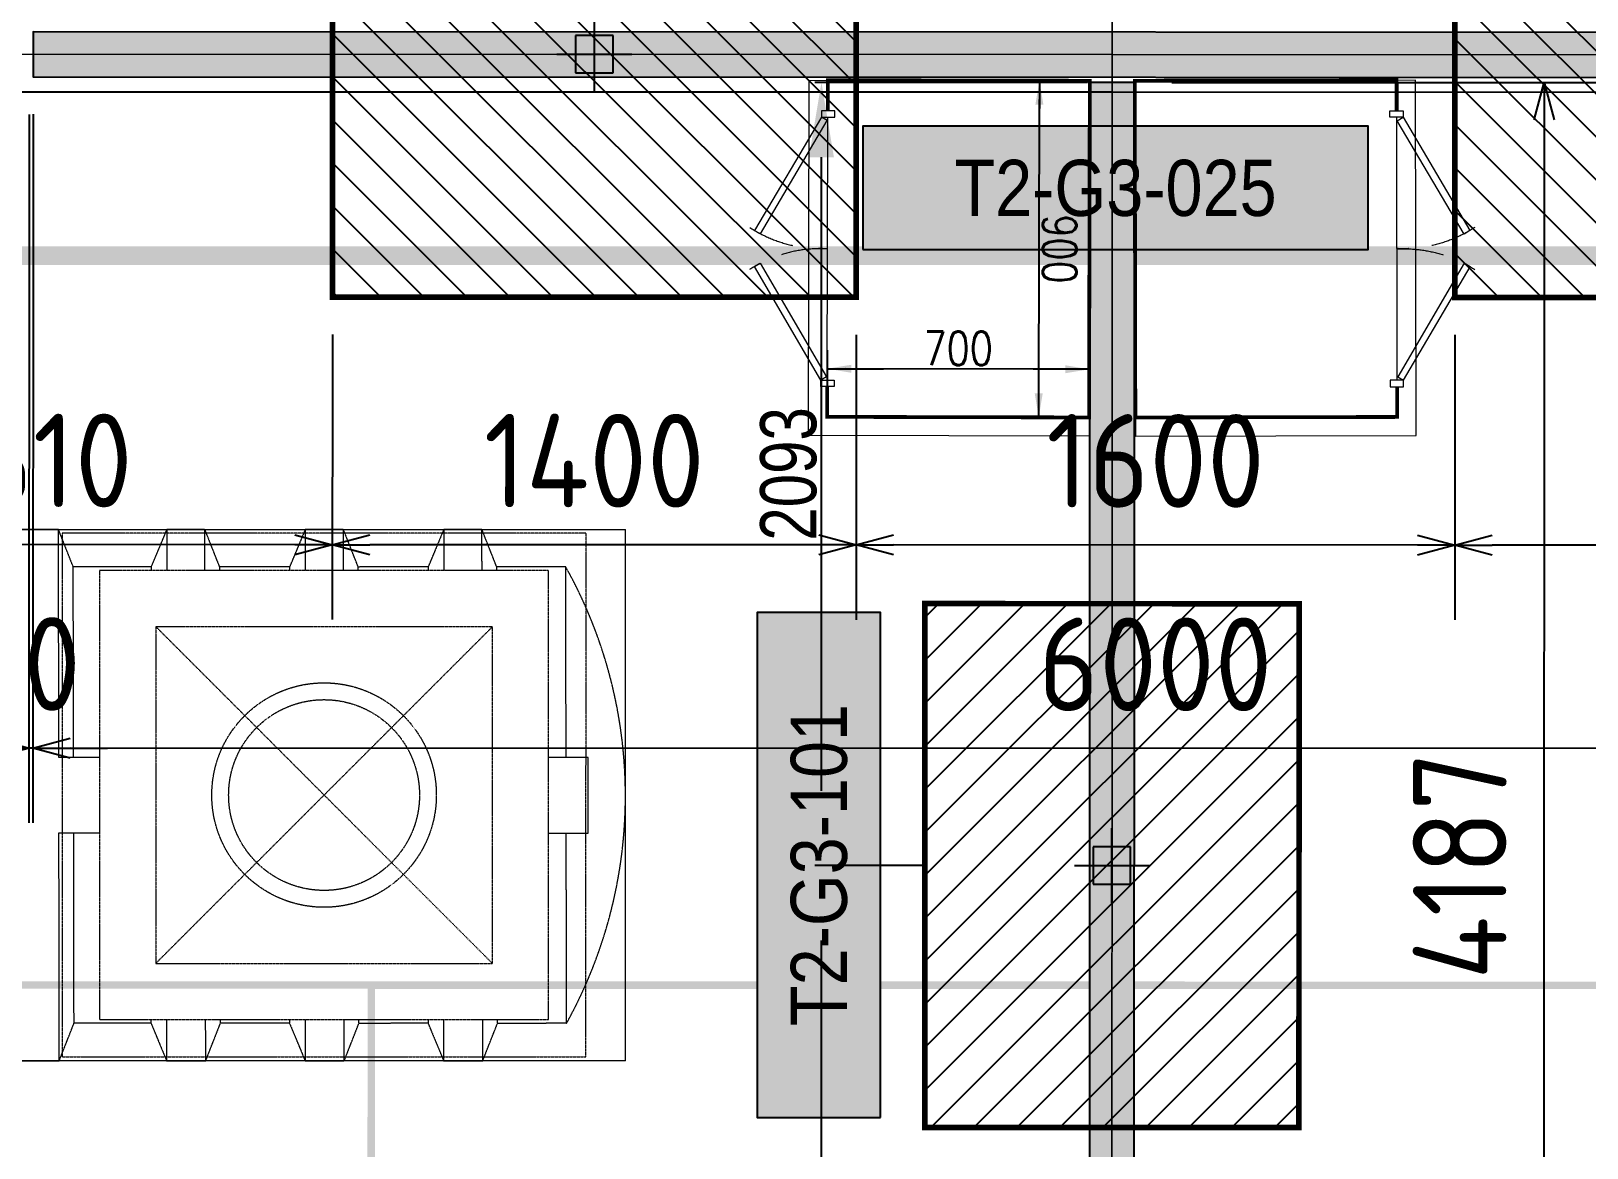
# Model space of a CAD drawing. Header units: centimetres. Extents: x -6122352 to 7132207, y -1694241 to 1947892.
# Drawn here: x 171233 to 175391, y -111402 to -108416 of the extents above; entities that cross this region are included whole.
import ezdxf
from ezdxf.enums import TextEntityAlignment as Align

# ---------------------------------------------------------------- set-up
doc = ezdxf.new("R2010")
doc.units = ezdxf.units.CM
doc.header["$MEASUREMENT"] = 0
doc.header["$PDMODE"] = 66
doc.header["$PDSIZE"] = 100
for name, pattern in [('DU23023_KAA_00_XX_M2_TR_KPTB_0024$0$DU23023_KAA_00_XX_M2_TR_XRBS_0024$0$PHANTOM2', [1.25, 0.625, -0.125, 0.125, -0.125, 0.125, -0.125]), ('HIDDEN', [0.375, 0.25, -0.125]), ('LTH-4G-M-XR-GROUND FLOOR PLAN$0$HIDDEN2', [0.1875, 0.125, -0.0625])]:
    doc.linetypes.add(name, pattern=pattern)
for name, color, linetype in [('00-MI-DIM', 7, 'Continuous'), ('@MI-FOOTINGS', 7, 'Continuous'), ('@MI-REF LAYER', 7, 'Continuous'), ('@MI-TYPE-02', 6, 'Continuous'), ('A-GLASS HATCH', 7, 'Continuous'), ('CTECH-Text 2.5mm', 2, 'Continuous'), ('PANEL-TAGS', 7, 'Continuous'), ('VD-WS-WATER TANK', 7, 'Continuous')]:
    doc.layers.add(name, color=color, linetype=linetype)
doc.layers.add('08-Compound Wall-2', color=6, linetype='Continuous', lineweight=25, true_color=0xff00ff)
for name, color, linetype, lineweight in [('23585-XR-AR-DAMAC PLOT LIMITS$0$1-Mid units', 41, 'Continuous', 5), ('A-ANNO-TEXT', 3, 'Continuous', 25), ('LTH-4G-M-XR-GROUND FLOOR PLAN$0$1717 X Water Tank Location_5B$0$00 Line 2', 6, 'Continuous', 13)]:
    doc.layers.add(name, color=color, linetype=linetype, lineweight=lineweight)
doc.layers.add('LTH-4G-M-XR-GROUND FLOOR PLAN$0$PDF_Geometry', color=7, linetype='Continuous', true_color=0xcccccc)
doc.styles.add('DIMTEXT', font='romans.shx', dxfattribs={"width": 0.8})
doc.styles.add('JWC 1.50MM', font='GOTHIC.TTF', dxfattribs={"width": 0.8, "height": 1.5})
doc.styles.add('PANELTAG_STYLE', font='arial.ttf')
doc.styles.add('Schueco-BEMSTIL', font='isocpeur.ttf', dxfattribs={"width": 0.9})
doc.dimstyles.new('DIM-25', dxfattribs={"dimscale": 25, "dimtxt": 2.5, "dimasz": 2.5, "dimexe": 1.25, "dimexo": 0.625, "dimgap": 1, "dimtad": 1, "dimdec": 0, "dimdsep": 46, "dimtxsty": 'DIMTEXT', "dimblk": 'AROW', "dimcen": 2.5, "dimse1": 1, "dimse2": 1, "dimclrd": 1, "dimclre": 1, "dimclrt": 2, "dimadec": 0, "dimazin": 0, "dimtfac": 1, "dimtdec": 0, "dimtmove": 0, "dimatfit": 3, "dimfxl": 1, "dimarcsym": 0})
doc.dimstyles.new('JWC - 1.5', dxfattribs={"dimtxt": 1.5, "dimasz": 2, "dimexe": 0.18, "dimexo": 0.06, "dimgap": 0.09, "dimtad": 1, "dimtoh": 1, "dimdec": 0, "dimzin": 0, "dimdsep": 46, "dimtxsty": 'JWC 1.50MM', "dimcen": 0.09, "dimclrd": 1, "dimclre": 1, "dimclrt": 2, "dimadec": 0, "dimazin": 0, "dimtfac": 1, "dimtdec": 0, "dimtofl": 0, "dimtmove": 0, "dimatfit": 3, "dimfxl": 30, "dimtolj": 1, "dimtzin": 0, "dimarcsym": 0})
doc.dimstyles.new('MI- JWC-TXT-2.5 MM', dxfattribs={"dimscale": 1.5, "dimtxt": 2.5, "dimasz": 1, "dimexe": 2, "dimexo": 1, "dimgap": 1, "dimtad": 1, "dimdec": 0, "dimdsep": 46, "dimtxsty": 'Schueco-BEMSTIL', "dimblk": 'OPEN30', "dimcen": 0, "dimdle": 2, "dimclrd": 140, "dimclre": 8, "dimclrt": 40, "dimadec": 0, "dimazin": 2, "dimtfac": 1, "dimtdec": 0, "dimtix": 1, "dimtmove": 2, "dimatfit": 3, "dimldrblk": 'OPEN', "dimfxl": 2, "dimlwd": -1, "dimlwe": -1, "dimarcsym": 0})

# ---------------------------------------------------------------- blocks, each defined once
blk = doc.blocks.new('23585-XR-AR-BOUNDARY WALLS AND SETBACKS')
at = {"layer": '08-Compound Wall-2'}
blk.add_lwpolyline([(496625.274, 2768955.7101), (496607.6525, 2768971.8562), (496601.5384, 2768965.1835), (496597.485, 2768960.7599), (496593.4316, 2768956.3361), (496589.3782, 2768951.9123), (496585.3248, 2768947.4885), (496581.2714, 2768943.0647), (496577.218, 2768938.6409), (496573.1644, 2768934.2171), (496569.111, 2768929.7935), (496563.0633, 2768923.193), (496580.6844, 2768907.0466)], dxfattribs=at)
blk = doc.blocks.new('A$C9d9485f6')
at = {"layer": 'A-ANNO-TEXT', "rotation": 312.4881850805905}
blk.add_blockref('23585-XR-AR-BOUNDARY WALLS AND SETBACKS', (-2377088.5348, -1504219.2521), dxfattribs=at)
blk = doc.blocks.new('23585-XR-AR-DAMAC PLOT LIMITS')
at = {"layer": '23585-XR-AR-DAMAC PLOT LIMITS$0$1-Mid units', "color": 251, "true_color": 0x636466}
for points in [[(496589.3045, 2768951.9799), (496571.6095, 2768968.1935), (496575.6629, 2768972.6173), (496593.3579, 2768956.4037)], [(496585.2511, 2768947.5561), (496567.5561, 2768963.7697), (496571.6095, 2768968.1935), (496589.3045, 2768951.9799)], [(496589.3045, 2768951.9799), (496593.3579, 2768956.4037), (496611.0531, 2768940.1899), (496606.9997, 2768935.7661)], [(496585.2511, 2768947.5561), (496589.3045, 2768951.9799), (496606.9997, 2768935.7661), (496602.9461, 2768931.3425)]]:
    blk.add_lwpolyline(points, close=True, dxfattribs=at)
blk = doc.blocks.new('A$Cf093b529')
at = {"layer": 'A-ANNO-TEXT'}
blk.add_blockref('23585-XR-AR-DAMAC PLOT LIMITS', (-495391.9901, -2768603.4419), dxfattribs=at)
blk = doc.blocks.new('A$Ceb9e94c1')
at = {"color": 1, "true_color": 0xeb0000, "const_width": 0.003, "elevation": 0}
blk.add_lwpolyline([(57.1501, 0.0001), (51.1501, 0.0001), (45.1501, 0), (39.1501, 0), (33.1501, 0.0002), (27.1501, 0.0002), (21.1501, 0.0002), (15.1501, 0.0001), (9.1501, 0.0001), (0.0001, 0.0001), (0, 24.0001), (9.1502, 24.0001), (15.1501, 24), (21.1501, 24), (27.1501, 24.0001), (33.1501, 24.0001), (39.1501, 24.0002), (45.1501, 24.0002), (51.1502, 24.0001), (57.1501, 24), (66.3023, 24.0002), (66.3027, 0.0002)], close=True, dxfattribs=at)
blk = doc.blocks.new('AROW')
at = {"color": 1, "ltscale": 100}
for p, q in [((0, -1), (0, 1)), ((0, 0), (-3, 0))]:
    blk.add_line(p, q, dxfattribs=at)
blk.add_solid([(-1.28, 0.213), (-1.28, -0.213), (0, 0)], dxfattribs=at)
blk = doc.blocks.new('*D424')
at = {"layer": 'CTECH-Text 2.5mm', "color": 8, "lineweight": -2, "ltscale": 10, "transparency": 16777216}
blk.add_line((0.8246, -0.1346), (0.0246, -0.1346), dxfattribs=at)
at = {"layer": 'Defpoints', "color": 0, "ltscale": 10, "transparency": 16777216}
for p in [(-0.0254, 0), (0.8746, 0), (-0.0254, -0.1346)]:
    blk.add_point(p, dxfattribs=at)
at = {"layer": 'CTECH-Text 2.5mm', "color": 8, "lineweight": -2, "ltscale": 10, "transparency": 16777216, "xscale": 0.05, "yscale": 0.05, "zscale": 0.05, "rotation": 180}
blk.add_blockref('AROW', (-0.0254, -0.1346), dxfattribs=at)
at = {"layer": 'CTECH-Text 2.5mm', "color": 8, "lineweight": -2, "ltscale": 10, "transparency": 16777216, "xscale": 0.05, "yscale": 0.05, "zscale": 0.05}
blk.add_blockref('AROW', (0.8746, -0.1346), dxfattribs=at)
at = {"layer": 'CTECH-Text 2.5mm', "color": 8, "ltscale": 10, "transparency": 16777216, "insert": (0.4246, -0.0796), "char_height": 0.09, "attachment_point": 5, "style": 'DIMTEXT'}
blk.add_mtext('900', dxfattribs=at)
blk = doc.blocks.new('*D423')
at = {"layer": 'CTECH-Text 2.5mm', "color": 8, "lineweight": -2, "ltscale": 10, "transparency": 16777216}
blk.add_line((0.7459, -0.05), (0.7459, -0.65), dxfattribs=at)
at = {"layer": 'Defpoints', "color": 0, "ltscale": 10, "transparency": 16777216}
for p in [(0.8746, 0), (0.7459, -0.7), (0.8746, -0.7)]:
    blk.add_point(p, dxfattribs=at)
at = {"layer": 'CTECH-Text 2.5mm', "color": 8, "lineweight": -2, "ltscale": 10, "transparency": 16777216, "xscale": 0.05, "yscale": 0.05, "zscale": 0.05}
for p, rotation in [((0.7459, 0), 90), ((0.7459, -0.7), 270)]:
    blk.add_blockref('AROW', p, dxfattribs=dict(at, rotation=rotation))
at = {"layer": 'CTECH-Text 2.5mm', "color": 8, "ltscale": 10, "transparency": 16777216, "insert": (0.6909, -0.35), "char_height": 0.09, "attachment_point": 5, "rotation": 90, "style": 'DIMTEXT'}
blk.add_mtext('700', dxfattribs=at)
blk = doc.blocks.new('WT')
at = {"layer": 'VD-WS-WATER TANK', "color": 8, "linetype": 'HIDDEN', "lineweight": 5}
for p, q in [((-1544.6, 709.7), (-1544.6, -710.3)), ((-1544.6, 709.7), (805.4, 709.7)), ((805.4, -710.3), (805.4, 709.7)), ((-1205.2, 610), (-1368.6, 609.7)), ((-1367.6, 100.7), (-1368.6, 609.7)), ((-853.8, 610), (-1019.5, 609.7)), ((-462.5, 610), (-670.5, 610)), ((-92.3, 610), (-279.1, 610)), ((278, 610), (91.1, 609.6)), ((645.8, 610), (461.3, 609.7)), ((646.8, 100.7), (645.8, 610)), ((-1366.3, -610.3), (-1367.2, -101.4)), ((648.2, -610), (647.2, -101.4)), ((-1202.9, -610), (-1366.3, -610.3)), ((-853.8, -610), (-1017.2, -610.3)), ((-462.5, -610), (-668.2, -610)), ((-92.3, -610), (-276.8, -610)), ((278, -610), (93.4, -610.3)), ((648.2, -610), (463.6, -610.3)), ((805.4, -710.3), (-1544.6, -710.3))]:
    blk.add_line(p, q, dxfattribs=at)
at = {"layer": 'VD-WS-WATER TANK', "color": 8, "linetype": 'HIDDEN', "lineweight": 5, "ltscale": 0.2}
for p, q in [((-450, 450, 1.1), (450, -450, -1)), ((450, 450), (-450, -450, 1))]:
    blk.add_line(p, q, dxfattribs=at)
at = {"layer": 'VD-WS-WATER TANK', "color": 8, "linetype": 'HIDDEN', "lineweight": 5}
for points in [[(-1058, 100.7), (-1059, 709.7), (-1161.1, 709.7), (-1202.9, 610), (-1202.9, 100.7)], [(-1161.1, 709.7), (-1161.1, 100.7)], [(-1018.6, 100.7), (-1019.5, 610), (-1059, 709.7)], [(-708.9, 100.7), (-709.9, 709.7), (-812, 709.7), (-853.8, 610), (-853.8, 100.7)], [(-812, 709.7), (-812, 100.7)], [(-669.5, 100.7), (-670.5, 610), (-709.9, 709.7)], [(-318.4, 600), (-318.6, 709.7), (-420.7, 709.7), (-462.5, 610), (-462.5, 600)], [(-420.7, 709.7), (-420.7, 600)], [(-279.1, 600), (-279.1, 610), (-318.6, 709.7)], [(51.8, 600), (51.6, 709.7), (-50.5, 709.7), (-92.3, 610), (-92.3, 600)], [(-50.5, 709.7), (-50.5, 600)], [(91.1, 600), (91.1, 610), (51.6, 709.7)], [(422, 600), (421.8, 709.7), (319.7, 709.7), (278, 610), (278, 600)], [(319.7, 709.7), (319.7, 600)], [(461.3, 600), (461.3, 610), (421.8, 709.7)], [(-1161.1, 100.7), (-1444.6, 100.7), (-1444.6, -101.4), (-1161.1, -101.4)], [(-812, 100.7), (-1058, 100.7)], [(-600, 100.7), (-708.9, 100.7)], [(600, -101.4), (705.4, -101.4), (705.4, 100.7), (600, 100.7)], [(-1202.9, -101.4), (-1202.9, -610), (-1161.1, -710.3), (-1056.7, -710.3), (-1017.2, -610), (-1018.2, -101.4)], [(-1161.1, -101.4), (-1161.1, -710.3)], [(-1056.7, -710.3), (-1057.7, -101.4)], [(-1057.7, -101.4), (-812, -101.4)], [(-853.8, -101.4), (-853.8, -610), (-812, -710.3), (-707.6, -710.3), (-668.2, -610), (-669.1, -101.4)], [(-812, -101.4), (-812, -710.3)], [(-707.6, -710.3), (-708.6, -101.4)], [(-708.6, -101.4), (-600, -101.4)], [(-462.5, -600), (-462.5, -610), (-420.7, -710.3), (-316.2, -710.3), (-276.8, -610), (-276.8, -600)], [(-420.7, -600), (-420.7, -710.3)], [(-316.2, -710.3), (-316.4, -600)], [(-92.3, -600), (-92.3, -610), (-50.5, -710.3), (54, -710.3), (93.4, -610), (93.4, -600)], [(-50.5, -600), (-50.5, -710.3)], [(54, -710.3), (53.8, -600)], [(278, -600), (278, -610), (319.7, -710.3), (424.2, -710.3), (463.6, -610), (463.6, -600)], [(319.7, -600), (319.7, -710.3)], [(424.2, -710.3), (424, -600)]]:
    blk.add_lwpolyline(points, dxfattribs=at)
at = {"layer": 'VD-WS-WATER TANK', "color": 8, "linetype": 'HIDDEN', "lineweight": 5, "ltscale": 0.2}
for points in [[(-700, -700), (700, -700), (700, 700), (-700, 700)], [(-600, -600), (600, -600), (600, 600), (-600, 600)], [(-450, -450), (450, -450), (450, 450), (-450, 450)]]:
    blk.add_lwpolyline(points, close=True, dxfattribs=at)
at = {"layer": 'VD-WS-WATER TANK', "color": 8, "linetype": 'HIDDEN', "lineweight": 5}
for radius in [300, 255]:
    blk.add_circle((0, 0), radius, dxfattribs=at)
for centre, radius, start, end in [((-406.1, 1.5), 1138.5, 147.7124, 212.5056), ((-448.6, -2.1), 1254, 331.0009, 29.2171)]:
    blk.add_arc(centre, radius, start, end, dxfattribs=at)
blk = doc.blocks.new('A$Cc8c38916')
at = {"color": 1, "true_color": 0xeb0000, "const_width": 0.003, "elevation": 0}
blk.add_lwpolyline([(57.1501, 1.3114), (51.1501, 1.3114), (45.1501, 1.3113), (39.1501, 1.3113), (33.1501, 1.3115), (27.1501, 1.3115), (21.1501, 1.3115), (15.1501, 1.3114), (9.1501, 1.3114), (0.0001, 1.3114), (0, 25.3114), (9.1502, 25.3114), (15.1501, 25.3113), (21.1501, 25.3113), (27.1501, 25.3114), (33.1501, 25.3114), (39.1501, 25.3114), (45.1501, 25.3115), (51.1502, 25.3114), (57.1501, 25.3113), (66.3023, 25.3115), (66.3027, 1.3114)], close=True, dxfattribs=at)
blk = doc.blocks.new('A$Cbcaed180')
at = {"color": 1, "true_color": 0xeb0000, "const_width": 0.003, "elevation": 0}
blk.add_lwpolyline([(57.1526, 0.7365), (51.1526, 0.7364), (45.1526, 0.7364), (39.1526, 0.7364), (33.1526, 0.7366), (27.1526, 0.7366), (21.1526, 0.7366), (15.1526, 0.7365), (9.1526, 0.7365), (0, 0.7365), (0.0004, 24.7364), (9.1526, 24.7366), (15.1525, 24.7365), (21.1526, 24.7364), (27.1526, 24.7365), (33.1526, 24.7365), (39.1526, 24.7365), (45.1526, 24.7366), (51.1526, 24.7366), (57.1525, 24.7365), (66.3027, 24.7365), (66.3027, 0.7363)], close=True, dxfattribs=at)
blk = doc.blocks.new('_Open30')
at = {"color": 0, "linetype": 'ByBlock', "lineweight": -2}
for p, q in [((-1, 0.268), (0, 0)), ((0, 0), (-1, -0.268)), ((0, 0), (-1, 0))]:
    blk.add_line(p, q, dxfattribs=at)
blk = doc.blocks.new('*D1496')
at = {"layer": '@MI-TYPE-02', "color": 8, "transparency": 16777216}
for p, q in [((405736.6, -233466.2), (406931.5, -233466.6)), ((405735.9, -237653.4), (406930.1, -237653.8))]:
    blk.add_line(p, q, dxfattribs=at)
at = {"layer": '@MI-TYPE-02', "color": 140, "transparency": 16777216}
blk.add_line((406731.5, -233566.5), (406730.2, -237553.7), dxfattribs=at)
at = {"layer": 'Defpoints', "color": 0, "transparency": 16777216}
for p in [(405636.6, -233466.2), (405635.9, -237653.3), (406730.1, -237653.7)]:
    blk.add_point(p, dxfattribs=at)
at = {"layer": '@MI-TYPE-02', "color": 140, "transparency": 16777216, "xscale": 100, "yscale": 100, "zscale": 100}
for p, rotation in [((406731.5, -233466.5), 89.98108695238069), ((406730.1, -237653.7), 269.9810869523807)]:
    blk.add_blockref('_Open30', p, dxfattribs=dict(at, rotation=rotation))
at = {"layer": '@MI-TYPE-02', "color": 40, "transparency": 16777216, "insert": (406505.8, -235560), "char_height": 250, "attachment_point": 5, "rotation": 89.9811, "style": 'Schueco-BEMSTIL'}
blk.add_mtext('4187', dxfattribs=at)
blk = doc.blocks.new('_Open')
at = {"color": 0, "linetype": 'ByBlock', "lineweight": -2}
for p, q in [((-1, 0.2), (0, 0)), ((-1, -0.2), (0, 0)), ((0, 0), (-1, 0))]:
    blk.add_line(p, q, dxfattribs=at)
blk = doc.blocks.new('T2-SINGLE FOOTING')
at = {"layer": '@MI-FOOTINGS', "transparency": 33554679}
h = blk.add_hatch(dxfattribs=at)
h.set_pattern_fill('ANSI31', color=8, scale=650)
h.paths.add_polyline_path([(-700, 500), (700, 500), (700, -500), (-700, -500)])
at = {"layer": '@MI-FOOTINGS', "color": 62, "const_width": 15}
blk.add_lwpolyline([(-700, 500), (700, 500), (700, -500), (-700, -500)], close=True, dxfattribs=at)
at = {"layer": '@MI-FOOTINGS', "color": 30}
blk.add_point((0, 0), dxfattribs=at)
blk = doc.blocks.new('*D1577')
at = {"color": 1, "lineweight": -2, "transparency": 16777216}
for p, q in [((29493, -6358.3), (29204.7, -6358.3)), ((29222.7, -8252), (29222.7, -6558.3)), ((29932.7, -8452), (29204.7, -8452))]:
    blk.add_line(p, q, dxfattribs=at)
at = {"color": 1, "transparency": 16777216}
for points in [[(29189.3, -6558.3), (29256, -6558.3), (29222.7, -6358.3)], [(29189.3, -8252), (29256, -8252), (29222.7, -8452)]]:
    blk.add_solid(points, dxfattribs=at)
at = {"layer": 'Defpoints', "color": 0, "transparency": 16777216}
for p in [(29222.7, -6358.3), (29499, -6358.3), (29938.7, -8452)]:
    blk.add_point(p, dxfattribs=at)
at = {"color": 2, "transparency": 16777216, "insert": (29134.9, -7405.2), "char_height": 150, "attachment_point": 5, "rotation": 90, "style": 'JWC 1.50MM'}
blk.add_mtext('\\A1;2094', dxfattribs=at)
blk = doc.blocks.new('*D1578')
at = {"color": 1, "lineweight": -2, "transparency": 16777216}
for p, q in [((29933.4, -4264.9), (29204.7, -4264.9)), ((29222.7, -6158.3), (29222.7, -4464.9)), ((29493, -6358.3), (29204.7, -6358.3))]:
    blk.add_line(p, q, dxfattribs=at)
at = {"color": 1, "transparency": 16777216}
for points in [[(29189.3, -4464.9), (29256, -4464.9), (29222.7, -4264.9)], [(29189.3, -6158.3), (29256, -6158.3), (29222.7, -6358.3)]]:
    blk.add_solid(points, dxfattribs=at)
at = {"layer": 'Defpoints', "color": 0, "transparency": 16777216}
for p in [(29222.7, -4264.9), (29939.4, -4264.9), (29499, -6358.3)]:
    blk.add_point(p, dxfattribs=at)
at = {"color": 2, "transparency": 16777216, "insert": (29134.9, -5311.6), "char_height": 150, "attachment_point": 5, "rotation": 90, "style": 'JWC 1.50MM'}
blk.add_mtext('\\A1;2093', dxfattribs=at)
blk = doc.blocks.new('T2-FOOTING PLAN')
at = {"layer": '@MI-FOOTINGS', "transparency": 33554679}
h = blk.add_hatch(dxfattribs=at)
h.set_pattern_fill('ANSI31', color=8, scale=650)
h.paths.add_polyline_path([(-700, 650), (700, 650), (700, -650), (-700, -650)])
at = {"layer": '@MI-FOOTINGS', "color": 160, "true_color": 0x3340f0, "const_width": 15}
blk.add_lwpolyline([(-700, 650), (700, 650), (700, -650), (-700, -650)], close=True, dxfattribs=at)
at = {"layer": '@MI-FOOTINGS', "color": 30}
blk.add_point((0, 0), dxfattribs=at)
blk = doc.blocks.new('*D1603')
at = {"layer": '@MI-TYPE-02', "color": 8, "transparency": 16777216}
for p, q in [((427109.4, -148813), (427109.4, -149575.2)), ((428509.4, -148812.8), (428509.4, -149575.2))]:
    blk.add_line(p, q, dxfattribs=at)
at = {"layer": '@MI-TYPE-02', "color": 140, "transparency": 16777216}
blk.add_line((428409.4, -149375.2), (427209.4, -149375.2), dxfattribs=at)
at = {"layer": 'Defpoints', "color": 0, "transparency": 16777216}
for p in [(427109.4, -148713), (428509.4, -148712.8), (427109.4, -149375.2)]:
    blk.add_point(p, dxfattribs=at)
at = {"layer": '@MI-TYPE-02', "color": 140, "transparency": 16777216, "xscale": 100, "yscale": 100, "zscale": 100, "rotation": 180}
blk.add_blockref('_Open30', (427109.4, -149375.2), dxfattribs=at)
at = {"layer": '@MI-TYPE-02', "color": 140, "transparency": 16777216, "xscale": 100, "yscale": 100, "zscale": 100}
blk.add_blockref('_Open30', (428509.4, -149375.2), dxfattribs=at)
at = {"layer": '@MI-TYPE-02', "color": 40, "transparency": 16777216, "insert": (427809.4, -149150.2), "char_height": 250, "attachment_point": 5, "style": 'Schueco-BEMSTIL'}
blk.add_mtext('1400', dxfattribs=at)
blk = doc.blocks.new('*D1604')
at = {"layer": '@MI-TYPE-02', "color": 8, "transparency": 16777216}
for p, q in [((425509.4, -148813.3), (425509.4, -149575.2)), ((427109.4, -148813), (427109.4, -149575.2))]:
    blk.add_line(p, q, dxfattribs=at)
at = {"layer": '@MI-TYPE-02', "color": 140, "transparency": 16777216}
blk.add_line((427009.4, -149375.2), (425609.4, -149375.2), dxfattribs=at)
at = {"layer": 'Defpoints', "color": 0, "transparency": 16777216}
for p in [(425509.4, -148713.3), (427109.4, -148713), (425509.4, -149375.2)]:
    blk.add_point(p, dxfattribs=at)
at = {"layer": '@MI-TYPE-02', "color": 140, "transparency": 16777216, "xscale": 100, "yscale": 100, "zscale": 100, "rotation": 180}
blk.add_blockref('_Open30', (425509.4, -149375.2), dxfattribs=at)
at = {"layer": '@MI-TYPE-02', "color": 140, "transparency": 16777216, "xscale": 100, "yscale": 100, "zscale": 100}
blk.add_blockref('_Open30', (427109.4, -149375.2), dxfattribs=at)
at = {"layer": '@MI-TYPE-02', "color": 40, "transparency": 16777216, "insert": (426309.4, -149150.2), "char_height": 250, "attachment_point": 5, "style": 'Schueco-BEMSTIL'}
blk.add_mtext('1600', dxfattribs=at)
blk = doc.blocks.new('*D1605')
at = {"layer": '@MI-TYPE-02', "color": 8, "transparency": 16777216}
for p, q in [((424109.4, -148813.6), (424109.4, -149575.2)), ((425509.4, -148813.3), (425509.4, -149575.2))]:
    blk.add_line(p, q, dxfattribs=at)
at = {"layer": '@MI-TYPE-02', "color": 140, "transparency": 16777216}
blk.add_line((425409.4, -149375.2), (424209.4, -149375.2), dxfattribs=at)
at = {"layer": 'Defpoints', "color": 0, "transparency": 16777216}
for p in [(424109.4, -148713.6), (425509.4, -148713.3), (424109.4, -149375.2)]:
    blk.add_point(p, dxfattribs=at)
at = {"layer": '@MI-TYPE-02', "color": 140, "transparency": 16777216, "xscale": 100, "yscale": 100, "zscale": 100, "rotation": 180}
blk.add_blockref('_Open30', (424109.4, -149375.2), dxfattribs=at)
at = {"layer": '@MI-TYPE-02', "color": 140, "transparency": 16777216, "xscale": 100, "yscale": 100, "zscale": 100}
blk.add_blockref('_Open30', (425509.4, -149375.2), dxfattribs=at)
at = {"layer": '@MI-TYPE-02', "color": 40, "transparency": 16777216, "insert": (424809.4, -149150.2), "char_height": 250, "attachment_point": 5, "style": 'Schueco-BEMSTIL'}
blk.add_mtext('1400', dxfattribs=at)
blk = doc.blocks.new('*D1606')
at = {"layer": '@MI-TYPE-02', "color": 8, "transparency": 16777216}
for p, q in [((422499.4, -148813.8), (422499.4, -149575.2)), ((424109.4, -148813.6), (424109.4, -149575.2))]:
    blk.add_line(p, q, dxfattribs=at)
at = {"layer": '@MI-TYPE-02', "color": 140, "transparency": 16777216}
blk.add_line((424009.4, -149375.2), (422599.4, -149375.2), dxfattribs=at)
at = {"layer": 'Defpoints', "color": 0, "transparency": 16777216}
for p in [(422499.4, -148713.8), (424109.4, -148713.6), (422499.4, -149375.2)]:
    blk.add_point(p, dxfattribs=at)
at = {"layer": '@MI-TYPE-02', "color": 140, "transparency": 16777216, "xscale": 100, "yscale": 100, "zscale": 100, "rotation": 180}
blk.add_blockref('_Open30', (422499.4, -149375.2), dxfattribs=at)
at = {"layer": '@MI-TYPE-02', "color": 140, "transparency": 16777216, "xscale": 100, "yscale": 100, "zscale": 100}
blk.add_blockref('_Open30', (424109.4, -149375.2), dxfattribs=at)
at = {"layer": '@MI-TYPE-02', "color": 40, "transparency": 16777216, "insert": (423304.4, -149150.2), "char_height": 250, "attachment_point": 5, "style": 'Schueco-BEMSTIL'}
blk.add_mtext('1610', dxfattribs=at)
blk = doc.blocks.new('*D1633')
at = {"layer": '@MI-TYPE-02', "color": 8, "transparency": 16777216}
for p, q in [((423309.1, -148224.4), (423309.1, -150119.1)), ((429309, -148224.5), (429309, -150119.1))]:
    blk.add_line(p, q, dxfattribs=at)
at = {"layer": '@MI-TYPE-02', "color": 140, "transparency": 16777216}
blk.add_line((429209, -149919.1), (423409.1, -149919.1), dxfattribs=at)
at = {"layer": 'Defpoints', "color": 0, "transparency": 16777216}
for p in [(423309.1, -148124.4), (429309, -148124.5), (423309.1, -149919.1)]:
    blk.add_point(p, dxfattribs=at)
at = {"layer": '@MI-TYPE-02', "color": 140, "transparency": 16777216, "xscale": 100, "yscale": 100, "zscale": 100, "rotation": 180}
blk.add_blockref('_Open30', (423309.1, -149919.1), dxfattribs=at)
at = {"layer": '@MI-TYPE-02', "color": 140, "transparency": 16777216, "xscale": 100, "yscale": 100, "zscale": 100}
blk.add_blockref('_Open30', (429309, -149919.1), dxfattribs=at)
at = {"layer": '@MI-TYPE-02', "color": 40, "transparency": 16777216, "insert": (426309.1, -149694.1), "char_height": 250, "attachment_point": 5, "style": 'Schueco-BEMSTIL'}
blk.add_mtext('6000', dxfattribs=at)
blk = doc.blocks.new('*D1634')
at = {"layer": '@MI-TYPE-02', "color": 8, "transparency": 16777216}
for p, q in [((423299, -148225.5), (423299, -150119.1)), ((423309.1, -148224.4), (423309.1, -150119.1))]:
    blk.add_line(p, q, dxfattribs=at)
at = {"layer": '@MI-TYPE-02', "color": 140, "transparency": 16777216}
for p, q in [((423199, -149919.1), (423099, -149919.1)), ((423309.1, -149919.1), (423299, -149919.1)), ((423409.1, -149919.1), (423509.1, -149919.1))]:
    blk.add_line(p, q, dxfattribs=at)
at = {"layer": 'Defpoints', "color": 0, "transparency": 16777216}
for p in [(423299, -148125.5), (423309.1, -148124.4), (423299, -149919.1)]:
    blk.add_point(p, dxfattribs=at)
at = {"layer": '@MI-TYPE-02', "color": 140, "transparency": 16777216, "xscale": 100, "yscale": 100, "zscale": 100}
blk.add_blockref('_Open30', (423299, -149919.1), dxfattribs=at)
at = {"layer": '@MI-TYPE-02', "color": 140, "transparency": 16777216, "xscale": 100, "yscale": 100, "zscale": 100, "rotation": 180}
blk.add_blockref('_Open30', (423309.1, -149919.1), dxfattribs=at)
at = {"layer": '@MI-TYPE-02', "color": 40, "transparency": 16777216, "insert": (423304.1, -149694.1), "char_height": 250, "attachment_point": 5, "style": 'Schueco-BEMSTIL'}
blk.add_mtext('10', dxfattribs=at)
blk = doc.blocks.new('PANELTAG')
at = {"layer": 'PANEL-TAGS', "color": 1}
blk.add_lwpolyline([(-13.5, -3.3), (13.5, -3.3), (13.5, 3.3), (-13.5, 3.3)], close=True, dxfattribs=at)
at = {"layer": 'PANEL-TAGS', "color": 40, "true_color": 0xffd700}
blk.add_solid([(-13.5, -3.3), (13.5, -3.3), (-13.5, 3.3), (13.5, 3.3)], dxfattribs=at)
at = {"layer": 'PANEL-TAGS', "color": 5, "style": 'PANELTAG_STYLE', "width": 0.85}
blk.add_attdef('TAGNO', text='', height=3, dxfattribs=at).set_placement((0, 0), align=Align.MIDDLE)
blk = doc.blocks.new('M3 REF WITH TABLES')
at = {"color": 1, "const_width": 0.02}
blk.add_lwpolyline([(105.6338, 79.7277), (109.2087, 79.9794), (132.3994, 105.2882), (134.3918, 103.4601), (132.3994, 105.2882), (150.0336, 124.5331), (150.2404, 128.4118)], dxfattribs=at)
blk = doc.blocks.new('A$C3dfd7553')
at = {"layer": 'LTH-4G-M-XR-GROUND FLOOR PLAN$0$1717 X Water Tank Location_5B$0$00 Line 2', "color": 8, "linetype": 'Continuous', "elevation": 0}
blk.add_lwpolyline([(0.0563, -0.7, 0.01, 0.01, 0), (-0.0254, -0.7, 0.01, 0.01, 0), (-0.0254, 0, 0.01, 0.01, 0), (0.8746, 0, 0.01, 0.01, 0), (0.8746, -0.7, 0.01, 0.01, 0), (0.7937, -0.7, 0, 0, 0)], format="xyseb", dxfattribs=at)
at = {"layer": 'LTH-4G-M-XR-GROUND FLOOR PLAN$0$PDF_Geometry', "color": 8, "lineweight": 5, "elevation": 0}
for points in [[(-0.0254, -0.75), (-0.0254, 0), (0.9246, 0), (0.9246, -0.75), (-0.0254, -0.75)], [(0.7766, -0.7), (0.0734, -0.7)]]:
    blk.add_lwpolyline(points, dxfattribs=at)
for points in [[(0.0734, -0.7172), (0.0734, -0.6813), (0.0563, -0.6813), (0.0563, -0.7172)], [(0.3766, -0.8952), (0.386, -0.8796), (0.0828, -0.7016), (0.0734, -0.7172)], [(0.4734, -0.8952), (0.464, -0.8796), (0.7672, -0.7016), (0.7766, -0.7172)], [(0.7766, -0.7172), (0.7766, -0.6813), (0.7937, -0.6813), (0.7937, -0.7172)]]:
    blk.add_lwpolyline(points, close=True, dxfattribs=at)
at = {"layer": 'LTH-4G-M-XR-GROUND FLOOR PLAN$0$PDF_Geometry', "color": 8, "linetype": 'LTH-4G-M-XR-GROUND FLOOR PLAN$0$HIDDEN2', "lineweight": 5}
for centre, start, end in [((0.0734, -0.7172), 327.1407, 2.8021), ((0.7766, -0.7172), 177.1979, 212.8593)]:
    blk.add_arc(centre, 0.3516, start, end, dxfattribs=at)
at = {"layer": 'CTECH-Text 2.5mm', "ltscale": 10}
dim = blk.add_linear_dim(base=(-0.0254, -0.1346), p1=(0.8746, 0), p2=(-0.0254, 0), dimstyle='DIM-25', override={"dimscale": 1, "dimtxt": 0.09, "dimasz": 0.05, "dimgap": 0.01, "dimlfac": 1000, "dimclrd": 8, "dimclre": 8, "dimclrt": 8}, dxfattribs=at)
dim.commit()
dim.dimension.update_dxf_attribs({"geometry": '*D424', "text_midpoint": (0.4246, -0.0796)})
dim = blk.add_linear_dim(base=(0.7459, -0.7), p1=(0.8746, 0), p2=(0.8746, -0.7), angle=90, dimstyle='DIM-25', override={"dimscale": 1, "dimtxt": 0.09, "dimasz": 0.05, "dimgap": 0.01, "dimlfac": 1000, "dimclrd": 8, "dimclre": 8, "dimclrt": 8}, dxfattribs=at)
dim.commit()
dim.dimension.update_dxf_attribs({"geometry": '*D423', "text_midpoint": (0.6909, -0.35)})
blk = doc.blocks.new('A$C626fc766')
at = {"color": 1, "true_color": 0xeb0000, "const_width": 0.003, "elevation": 0}
blk.add_lwpolyline([(57.1526, 0.0001), (51.1526, 0.0001), (45.1526, 0.0001), (39.1526, 0), (33.1526, 0.0003), (27.1526, 0.0002), (21.1526, 0.0002), (15.1526, 0.0002), (9.1526, 0.0001), (0, 0.0001), (0.0004, 24.0001), (9.1526, 24.0003), (15.1525, 24.0002), (21.1526, 24.0001), (27.1526, 24.0001), (33.1526, 24.0002), (39.1526, 24.0002), (45.1526, 24.0002), (51.1526, 24.0003), (57.1525, 24.0002), (66.3027, 24.0002), (66.3027, 0)], close=True, dxfattribs=at)
at = {"rotation": 269.8805414051897}
blk.add_blockref('A$C3dfd7553', (39.0933, 23.9047, 0), dxfattribs=at)
at = {"xscale": -0.9999999999999998, "rotation": 90.1194586198141}
blk.add_blockref('A$C3dfd7553', (39.2134, 23.9047, 0), dxfattribs=at)
at = {"layer": 'VD-WS-WATER TANK', "ltscale": 100, "xscale": 0.001, "yscale": 0.001, "zscale": 0.001, "rotation": 1.469649213618479e-08}
blk.add_blockref('WT', (37.0472, 22.0204, 0), dxfattribs=at)
blk = doc.blocks.new('T2-G10 PARTITION WALLS')
at = {"layer": 'A-GLASS HATCH'}
h = blk.add_hatch(color=6, dxfattribs=at)
h.dxf.hatch_style = 1
h.paths.add_polyline_path([(29939.4, -4264.9), (29938.7, -8452), (30058.7, -8452), (30059.4, -4264.9)])
at = {"layer": '@MI-TYPE-02', "color": 6}
blk.add_lwpolyline([(29939.4, -4264.9), (29938.7, -8452), (30058.7, -8452), (30059.4, -4264.9)], close=True, dxfattribs=at)
at = {"layer": '@MI-FOOTINGS', "xscale": -1, "rotation": 89.98108695186909}
blk.add_blockref('T2-SINGLE FOOTING', (29999, -6358.4), dxfattribs=at)
at = {"color": 0}
for base, p1, p2, picture, middle in [((29222.7, -4264.9), (29499, -6358.3), (29939.4, -4264.9), '*D1578', (29134.9, -5311.6)), ((29222.7, -6358.3), (29938.7, -8452), (29499, -6358.3), '*D1577', (29134.9, -7405.2))]:
    dim = blk.add_linear_dim(base=base, p1=p1, p2=p2, angle=90, dimstyle='JWC - 1.5', dxfattribs=at)
    dim.commit()
    dim.dimension.update_dxf_attribs({"geometry": picture, "text_midpoint": middle})
at = {"layer": '@MI-TYPE-02'}
dim = blk.add_linear_dim(base=(31152.9, -8452.4), p1=(30059.4, -4264.9), p2=(30058.7, -8452), angle=269.9811, dimstyle='MI- JWC-TXT-2.5 MM', dxfattribs=at)
dim.commit()
dim.dimension.update_dxf_attribs({"geometry": '*D1496', "text_midpoint": (30928.6, -6358.7), "insert": (-375577.2, 229201.3)})
blk = doc.blocks.new('G10-REAR PARTITION LEFT EXTD')
at = {"layer": '@MI-TYPE-02'}
h = blk.add_hatch(color=256, dxfattribs=at)
h.dxf.hatch_style = 1
h.paths.add_polyline_path([(42138.3, 64.8), (36138.4, 64.8), (36137.9, -55.2), (42137.9, -55.2)])
blk.add_lwpolyline([(42138.3, 64.8), (36138.4, 64.8), (36137.9, -55.2), (42137.9, -55.2)], close=True, dxfattribs=at)
at = {"layer": '@MI-FOOTINGS', "xscale": -1, "rotation": 0.01015602854542941}
for p in [(37638.1, 5.8), (40638.1, 6.3)]:
    blk.add_blockref('T2-FOOTING PLAN', p, dxfattribs=at)
at = {"layer": '@MI-TYPE-02', "color": 0}
for base, p1, p2, picture, middle in [((36127.9, -1849.8), (36137.9, -55.2), (36127.9, -56.2), '*D1634', (36132.9, -1624.8)), ((36137.9, -1849.8), (42137.9, -55.2), (36137.9, -55.2), '*D1633', (39137.9, -1624.8)), ((35328.2, -1306), (36938.2, -644.3), (35328.2, -644.5), '*D1606', (36133.2, -1081)), ((36938.2, -1306), (38338.2, -644.1), (36938.2, -644.3), '*D1605', (37638.2, -1081)), ((38338.2, -1306), (39938.2, -643.8), (38338.2, -644.1), '*D1604', (39138.2, -1081)), ((39938.2, -1306), (41338.2, -643.5), (39938.2, -643.8), '*D1603', (40638.2, -1081))]:
    dim = blk.add_linear_dim(base=base, p1=p1, p2=p2, angle=180, dimstyle='MI- JWC-TXT-2.5 MM', dxfattribs=at)
    dim.commit()
    dim.dimension.update_dxf_attribs({"geometry": picture, "text_midpoint": middle, "insert": (-387171.2, 148069.2)})

msp = doc.modelspace()

# ---------------------------------------------------------------- linework, layer by layer
at = {"layer": '00-MI-DIM', "color": 94, "linetype": 'DU23023_KAA_00_XX_M2_TR_KPTB_0024$0$DU23023_KAA_00_XX_M2_TR_XRBS_0024$0$PHANTOM2', "ltscale": 10, "const_width": 50}
msp.add_lwpolyline([(260309.91892, -108805.86866), (260310.2308, -109016.46146), (22420.43537, -109016.46146), (22416.86832, -108770.33311)], dxfattribs=at)
at = {"layer": '@MI-REF LAYER', "color": 1, "const_width": 20}
msp.add_lwpolyline([(135215.27331, -108493.61401), (137815.50432, -110959.75209), (172142.46446, -110966.37249), (172140.18906, -113670.37671), (172142.46446, -110966.37249), (198244.81247, -110971.40666), (201244.66773, -108504.01721)], dxfattribs=at)

# ---------------------------------------------------------------- block references
at = {"layer": '@MI-REF LAYER', "xscale": 1000, "yscale": 1000, "zscale": 1000}
msp.add_blockref('A$C9d9485f6', (-23958.95046, 48155.57226), dxfattribs=at)
for name, p, rotation in [('A$Cf093b529', (-891608.73293, 539022.72011), 312.4882903633292), ('M3 REF WITH TABLES', (5073.57098, -84448.84299), 312.4882889992022)]:
    msp.add_blockref(name, p, dxfattribs=dict(at, rotation=rotation))
at = {"layer": '@MI-REF LAYER', "color": 10}
for name, p, xscale, yscale, zscale, rotation in [('A$Cc8c38916', (201276.57232, -83172.47681, 0.00001), 1000, 1000, 1000, 179.9898026791866), ('A$Ceb9e94c1', (201276.22832, -84483.75691, 0.00001), 1000.000000000001, 1000.000000000001, 1000.000000000001, 179.9898026784156), ('A$Cbcaed180', (134964.98957, -133208.58832, 0.00001), 1000, 1000, 1000, 359.9898398935451), ('A$C626fc766', (134965.00952, -132472.24897, 0.00001), 1000, 1000, 1000, 359.9898398956657)]:
    msp.add_blockref(name, p, dxfattribs=dict(at, xscale=xscale, yscale=yscale, zscale=zscale, rotation=rotation))
at = {"layer": '@MI-TYPE-02', "color": 6}
msp.add_blockref('T2-G10 PARTITION WALLS', (144122.7432, -104288.45926), dxfattribs=at)
at = {"layer": '@MI-TYPE-02', "color": 0, "rotation": 359.9811633183237}
msp.add_blockref('G10-REAR PARTITION LEFT EXTD', (135100.36583, -108471.20027), dxfattribs=at)
at = {"layer": 'PANEL-TAGS'}
ref = msp.add_blockref('PANELTAG', (174131.38334, -108835.41886), dxfattribs=dict(at, xscale=50, yscale=50, zscale=50))
ref.add_attrib('TAGNO', 'T2-G3-025', dxfattribs={"color": 5, "height": 150, "style": 'PANELTAG_STYLE', "width": 0.85}).set_placement((174131.38334, -108835.41886), align=Align.MIDDLE_CENTER)
ref = msp.add_blockref('PANELTAG', (173338.47475, -110645.49433), dxfattribs=dict(at, xscale=50.00000000000001, yscale=50.00000000000001, zscale=50.00000000000001, rotation=90.00000000000001))
ref.add_attrib('TAGNO', 'T2-G3-101', dxfattribs={"color": 5, "height": 150, "rotation": 90, "style": 'PANELTAG_STYLE', "width": 0.85}).set_placement((173338.47475, -110645.49433), align=Align.MIDDLE_CENTER)

doc.saveas('drawing.dxf')
